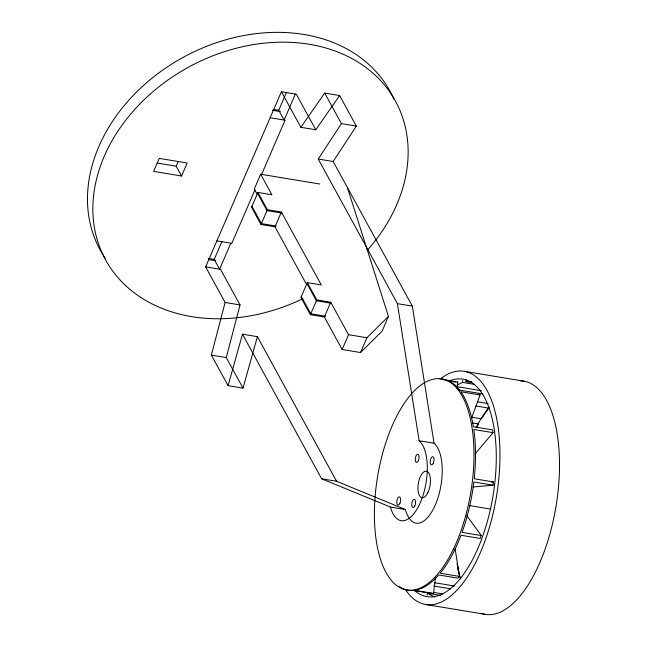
<?xml version="1.0" encoding="UTF-8"?>
<svg xmlns="http://www.w3.org/2000/svg" width="647" height="647" viewBox="0 0 647 647"><rect width="100%" height="100%" fill="white"/><g stroke="black" fill="none" stroke-linecap="round" stroke-linejoin="round"><path stroke-width="0.97" d="M457.243 384.989L462.589 382.417L462.645 380.525M493.41 482.355L493.257 483.778M398.932 586.319A106.965 47.271 -80.6 0 0 412.915 590.476L433.547 593.542L435.455 577.601M457.081 388.095L457.769 382.118L443.332 379.724M493.208 484.182L493.087 485.193L472.997 486.989M471.938 382.579L465.953 381.584L466.212 379.635M427.004 595.167L427.449 593.267L440.413 595.418M228.084 385.652L242.479 334.192L257.401 336.658L243.005 388.127L228.084 385.652L211.359 355.098L225.116 302.456L205.641 266.887L281.396 91.728L296.31 94.203L315.785 129.772L339.61 95.53L324.689 93.063L300.871 127.305L315.785 129.772M243.005 388.127L226.28 357.573L240.029 304.931L220.554 269.362L205.641 266.887M466.713 515.562L481.295 535.562L480.236 538.441L460.996 535.255A106.965 47.271 -80.6 0 1 440.162 573.218L459.402 576.404L455.116 548.462M471.42 418.472L480.114 394.937L479.015 393.433M181.548 176.008L153.63 171.382L159.251 158.386L187.169 163.012L181.548 176.008L176.178 166.19L178.046 161.863M230.842 243.199L219.6 269.201L214.222 259.382L221.978 241.452M295.356 94.041L284.106 120.043L278.736 110.225L286.492 92.295M319.828 184.031L260.676 174.229L254.279 189.013L257.094 194.149M255.031 189.652L231.804 243.361L216.882 240.886M261.437 174.836L285.068 120.205L270.147 117.73M260.676 174.229L271.918 194.763L257.959 192.45L251.562 207.242L261.016 224.501L274.975 226.814L306.718 284.801M261.016 224.501L267.405 209.717L257.959 192.45M274.975 226.814L281.372 212.03L267.405 209.717M281.372 212.03L321.292 284.947L307.325 282.634L300.936 297.418L310.39 314.685L324.349 316.998L342.142 349.493L360.516 352.534L382.062 331.199L388.459 316.415L347.746 188.657M310.39 314.685L316.779 299.901L307.325 282.634M324.349 316.998L330.746 302.214L316.779 299.901M342.142 349.493L348.531 334.709L330.746 302.214M360.516 352.534L366.914 337.75L388.459 316.415M476.653 427.521L478.408 423.955L472.423 422.96M242.479 334.192L321.648 478.796L390.456 507.054A41.594 18.383 -80.6 0 0 420.413 502.42A41.594 18.383 -80.6 0 0 419.135 440.744L397.404 303.637L318.235 159.033L341.422 123.609L324.689 93.063M390.456 507.054L405.378 509.529A41.594 18.383 -80.6 0 0 435.334 504.895A41.594 18.383 -80.6 0 0 434.056 443.211L412.325 306.112L333.156 161.507L356.343 126.084L339.61 95.53M459.402 576.404L457.93 578.143L438.69 574.957A106.965 47.271 -80.6 0 1 414.395 590.339L433.636 593.525M475.084 453.895L493.038 432.665L492.618 429.923L473.386 426.737A106.965 47.271 -80.6 0 0 460.874 391.75L480.114 394.937M491.445 482.128L493.459 481.942L474.219 478.756A106.965 47.271 -80.6 0 0 473.806 429.479L493.038 432.665M457.122 382.167L457.769 382.118M465.953 381.584L471.736 381.544M273.746 109.4L278.736 110.225M272.387 110.249L280.345 111.567M341.422 123.609L356.343 126.084M318.235 159.033L333.156 161.507M157.229 163.052L176.178 166.19M281.938 213.081L267.025 210.615L257.571 193.348M276.318 226.086L261.396 223.611L251.95 206.344M208.237 258.388L214.222 259.382M208.868 259.576L215.831 260.725M397.404 303.637L412.325 306.112M331.313 303.265L316.399 300.79L306.945 283.532M325.692 316.262L310.77 313.795L301.324 296.528M225.116 302.456L240.029 304.931M348.531 334.709L366.914 337.75M464.53 371.346L524.078 381.212M462.589 382.417L474.558 384.407M445.702 380.501L447.627 380.816M449.544 381.132L451.469 381.455M453.393 381.77L455.318 382.094M457.558 386.769L481.489 390.731M459.144 390.012L483.074 393.983M211.359 355.098L226.28 357.573M477.146 401.771L488.113 403.582M475.86 405.976L488.817 408.12L481.392 418.811L471.42 417.161M419.135 440.744L434.056 443.211M493.087 485.193L473.847 482.007A106.965 47.271 -80.6 0 1 462.063 532.376L481.295 535.562M321.648 478.796L336.569 481.263L405.378 509.529M469.673 505.622L490.475 509.068M458.642 576.881L460.64 577.205M434.363 582.68L454.307 585.988M433.644 586.02L450.595 588.827M433.644 592.385L442.621 593.873M425.386 604.435L484.926 614.294M427.449 593.267L434.477 597.011M281.396 91.728L300.871 127.305M257.401 336.658L336.569 481.263M457.025 563.545L458.99 572.102M302.901 298.679A165.236 129.133 -28.7 0 1 92.885 206.134A165.236 129.133 -28.7 0 1 308.837 44.214A165.236 129.133 -28.7 0 1 367.116 250.535M105.154 258.137A165.236 129.133 -28.7 0 1 182.761 57.567A165.236 129.133 -28.7 0 1 393.991 99.298M441.4 378.091A118.175 52.221 -80.6 0 1 496.378 497.017A118.175 52.221 -80.6 0 1 405.79 590.113M448.961 381.18A110.241 48.719 -80.6 0 1 493.087 495.432A110.241 48.719 -80.6 0 1 414.662 590.476M520.358 380.857A118.175 52.221 -80.6 0 1 555.927 506.876A118.175 52.221 -80.6 0 1 481.311 613.348M460.818 578.822A110.241 48.719 -80.6 0 1 457.672 568.608M476.168 427.473A110.241 48.719 -80.6 0 1 489.205 407.036M439.992 378.899A106.965 47.271 -80.6 0 1 459.774 390.246M433.264 463.228A4.141 1.828 -80.6 0 0 432.835 456.733A4.141 1.828 -80.6 0 0 430.182 462.459A4.141 1.828 -80.6 0 0 433.264 463.228M414.816 505.873A4.141 1.828 -80.6 0 0 414.387 499.387A4.141 1.828 -80.6 0 0 411.735 505.105A4.141 1.828 -80.6 0 0 414.816 505.873M418.342 460.753A4.141 1.828 -80.6 0 0 417.913 454.267A4.141 1.828 -80.6 0 0 415.261 459.985A4.141 1.828 -80.6 0 0 418.342 460.753M399.903 503.406A4.141 1.828 -80.6 0 0 399.466 496.912A4.141 1.828 -80.6 0 0 396.813 502.63A4.141 1.828 -80.6 0 0 399.903 503.406M453.563 548.866A106.965 47.271 -80.6 0 0 444.343 379.546A106.965 47.271 -80.6 0 0 374.678 524.935A106.965 47.271 -80.6 0 0 453.563 548.866M427.829 492.674A13.458 5.944 -80.6 0 0 426.794 471.275A13.458 5.944 -80.6 0 0 417.954 489.407A13.458 5.944 -80.6 0 0 427.829 492.674"/></g></svg>
